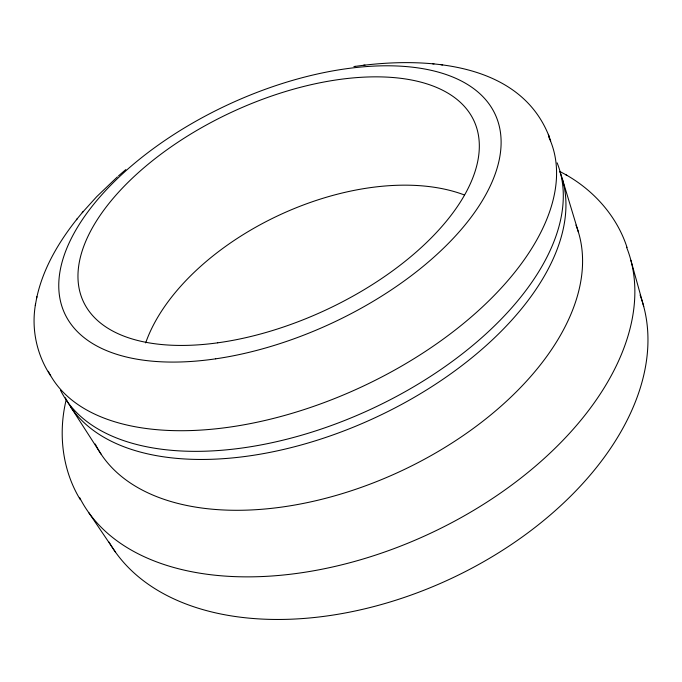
<?xml version="1.0" encoding="UTF-8"?>
<svg xmlns="http://www.w3.org/2000/svg" width="682" height="682" viewBox="0 0 682 682"><rect width="100%" height="100%" fill="white"/><g stroke="black" fill="none" stroke-linecap="round" stroke-linejoin="round"><path stroke-width="1.02" d="M35.575 303.891C31.108 328.656 36.649 354.836 50.639 375.739M36.64 298.153C42.915 268.572 58.754 241.897 77.45 218.479M35.302 305.417L36.913 296.661M66.06 400.325C58.081 433.684 62.284 470.265 80.331 499.718M82.215 212.69L96.75 196.621L117.398 176.868M76.418 219.732L83.204 211.497M118.489 175.896L125.812 169.588M355.382 66.376L353.949 66.572C422.286 56.589 519.573 60.792 549.07 136.366M363.429 65.293L364.972 65.08M432.456 63.741L434.008 63.929M441.049 64.739L442.661 64.935M559.709 171.463C590.757 186.996 616.315 214.233 627.056 247.532M565.838 174.788L567.015 175.427M88.677 512.506L115.565 552.25M70.51 406.685L101.021 454.059M548.345 134.328L550.681 140.944M562.096 178.164L578.387 232.068M630.884 260.277L643.714 306.482M557.126 162.845A273.167 149.708 -24.8 0 1 368.8 410.18A273.167 149.708 -24.8 0 1 60.553 390.309M626.579 247.251A300.856 183.313 -24.8 0 1 426.267 535.234A300.856 183.313 -24.8 0 1 79.564 497.417M145.658 342.918A202.136 118.02 -24.8 0 1 279.569 214.975A202.136 118.02 -24.8 0 1 464.169 194.882M548.55 136.579A276.295 147.67 -24.8 0 1 362.884 386.302A276.295 147.67 -24.8 0 1 48.303 371.264M640.066 295.042A293.226 186.987 -24.8 0 1 450.001 579.078A293.226 186.987 -24.8 0 1 109.069 542.113M559.709 171.387A271.93 150.483 -24.8 0 1 372.781 418.782A271.93 150.483 -24.8 0 1 65.378 397.802M575.949 225.077A264.19 155.078 -24.8 0 1 396.881 472.95A264.19 155.078 -24.8 0 1 95.241 443.991M217.711 342.824A215.197 109.538 -24.8 0 0 474.698 122.462A215.197 109.538 -24.8 0 0 143.518 168.13A215.197 109.538 -24.8 0 0 217.711 342.824M215.691 358.826A237.148 120.936 -24.8 0 0 495.345 114.738A237.148 120.936 -24.8 0 0 128.77 168.241A237.148 120.936 -24.8 0 0 215.691 358.826"/></g></svg>
